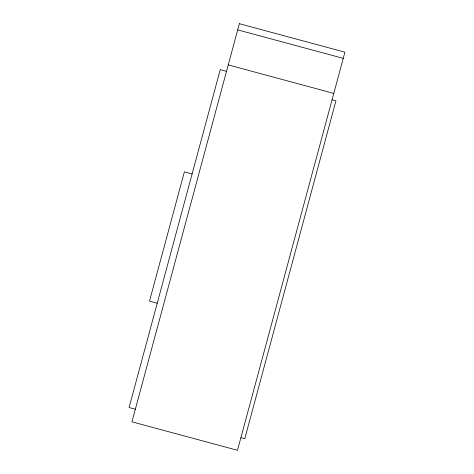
<?xml version="1.0" encoding="UTF-8"?>
<svg xmlns="http://www.w3.org/2000/svg" width="474" height="474" viewBox="0 0 474 474"><rect width="100%" height="100%" fill="white"/><g stroke="black" fill="none" stroke-linecap="round" stroke-linejoin="round"><path stroke-width="0.71" d="M237.693 29.886L343.241 58.361M228.243 64.914L333.791 93.39M226.507 71.343L220.244 69.654L129.088 407.522L135.357 409.21M332.055 99.818L335.93 100.867L244.78 438.728L240.905 437.686M192.106 173.94L184.38 171.855L149.5 301.15L157.226 303.23M239.364 23.7L131.95 421.824L237.498 450.3L344.912 52.176L239.364 23.7"/></g></svg>
